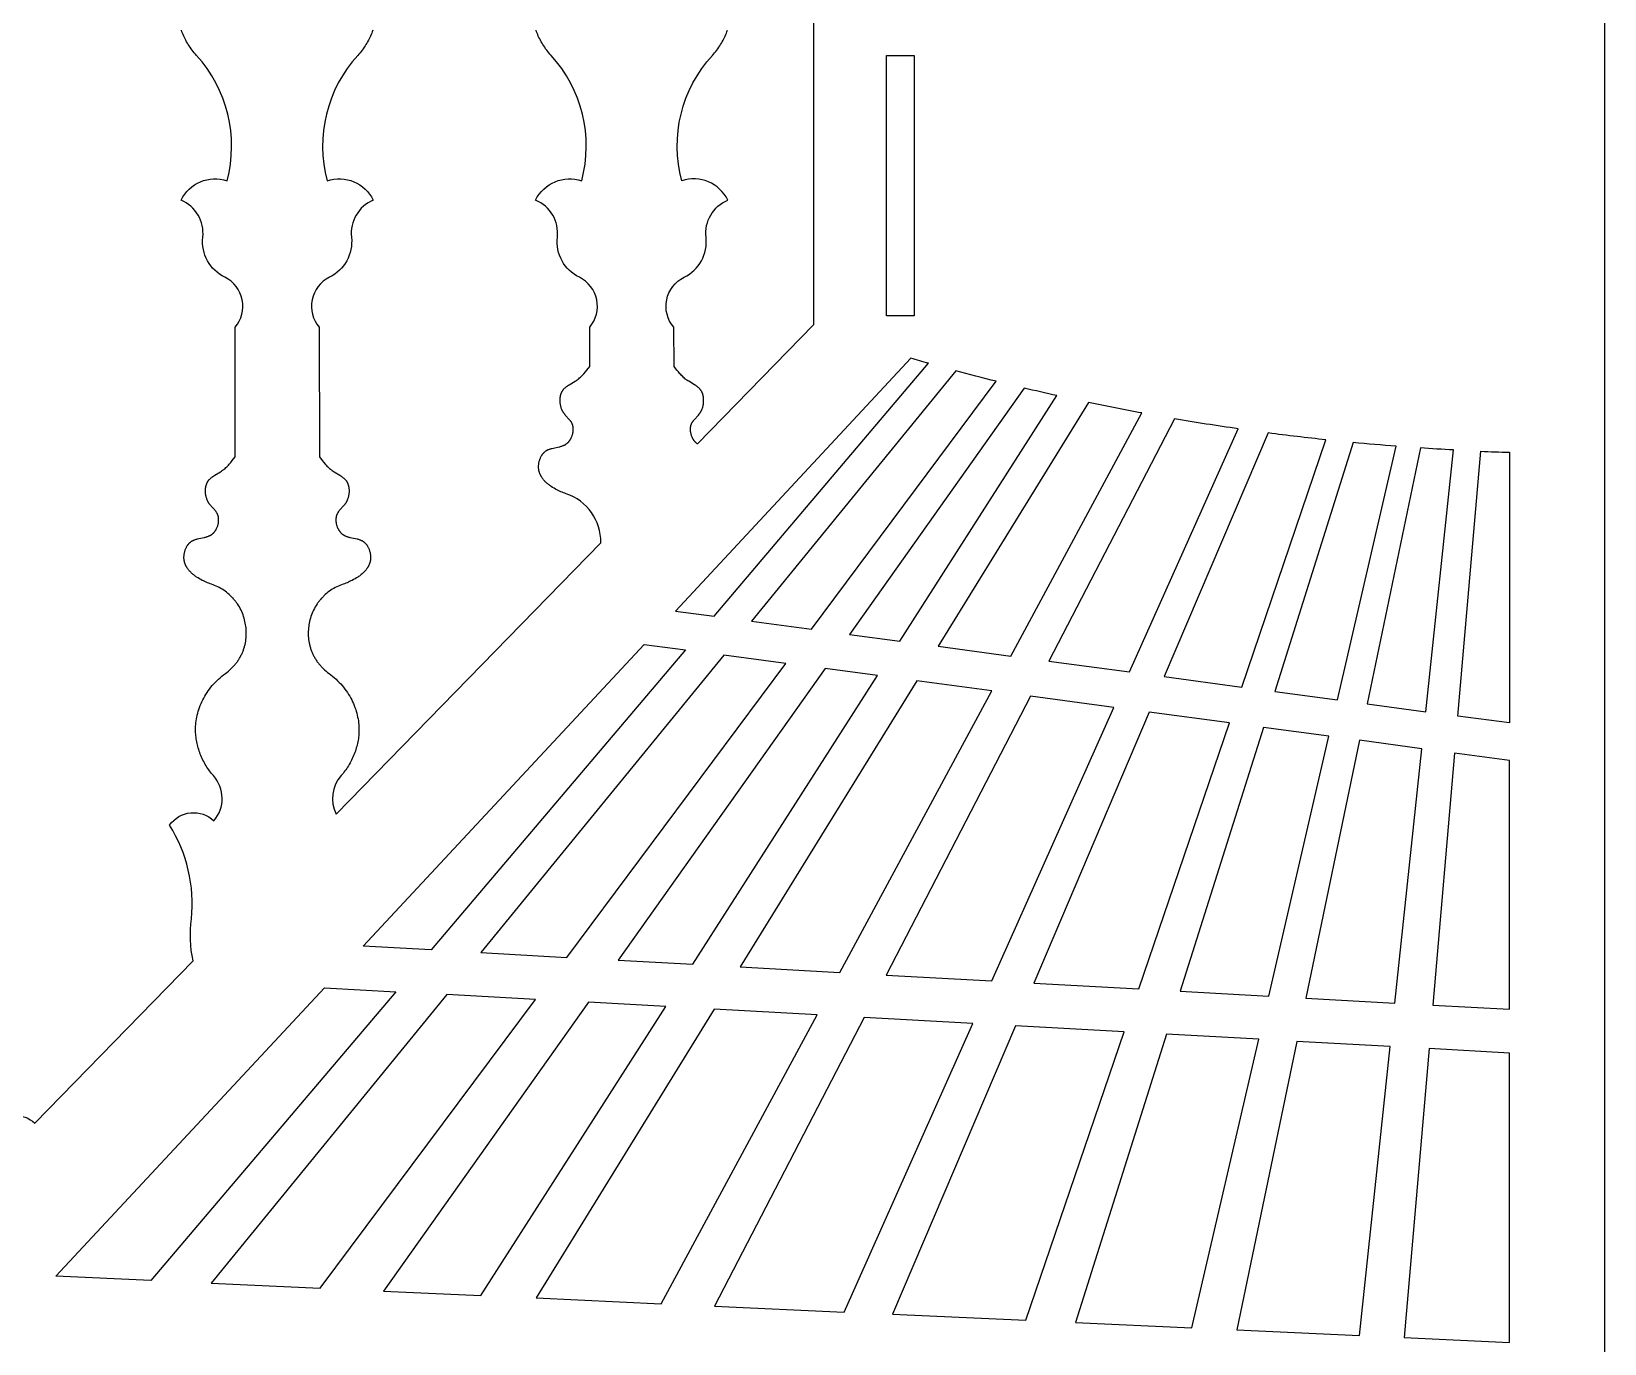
# Model space of a CAD drawing. Extents: x 101 to 2101, y 75 to 2087.
# Drawn here: x 698.5 to 1093.3, y 762 to 1091.2 of the extents above; entities that cross this region are included whole.
import ezdxf

# ---------------------------------------------------------------- set-up
doc = ezdxf.new("R2010")
doc.units = 0
doc.layers.add('LAYER_01', color=7, linetype='CONTINUOUS')

msp = doc.modelspace()

# ---------------------------------------------------------------- linework, layer by layer
at = {"layer": 'LAYER_01'}
for points in [[(101.01, 1666.56, -0.19494), (1093.27, 2087.06), (1093.27, 75.37), (101.01, 75.37)], [(923.65, 1007.93, -0.001907), (919.21, 1009.19), (860.12, 945.78), (869.84, 944.47)], [(940.63, 1003.42, -0.004336), (930.47, 1006.05), (879.19, 943.22), (894.24, 941.2)], [(955.85, 999.81, -0.003485), (947.63, 1001.71), (903.79, 939.92), (916.42, 938.22)], [(977.16, 995.47, -0.005632), (963.79, 998.1), (926.05, 936.93), (944.26, 934.48)], [(1001.31, 991.49, -0.00668), (985.34, 994.01), (953.83, 933.2), (974.09, 930.48)], [(1023.36, 988.73, -0.006034), (1008.87, 990.45), (982.8, 929.31), (1002.23, 926.7)], [(1040.99, 987.11, -0.004462), (1030.23, 988.04), (1010.51, 925.59), (1026.25, 923.48)], [(1055.37, 986.18, -0.003441), (1047.06, 986.68), (1033.7, 922.48), (1048.39, 920.51)], [(1062.19, 985.85, 0.002981), (1069.4, 985.6), (1069.4, 917.69), (1056.46, 919.42)]]:
    msp.add_lwpolyline(points, format="xyb", close=True, dxfattribs=at)
for points in [[(894.77, 1212.08), (894.77, 1017.57), (865.64, 987.71), (865.58, 987.75), (865.52, 987.8), (865.46, 987.85), (865.39, 987.9), (865.33, 987.95), (865.28, 988.01), (865.22, 988.06), (865.16, 988.12), (865.1, 988.18), (865.05, 988.24), (865, 988.31), (864.94, 988.37), (864.89, 988.44), (864.84, 988.5), (864.79, 988.57), (864.74, 988.64), (864.7, 988.71), (864.65, 988.79), (864.61, 988.86), (864.56, 988.93), (864.52, 989.01), (864.48, 989.08), (864.44, 989.16), (864.4, 989.24), (864.33, 989.4), (864.27, 989.56), (864.2, 989.72), (864.15, 989.89), (864.1, 990.05), (864.05, 990.22), (864.01, 990.39), (863.98, 990.56), (863.97, 990.65), (863.95, 990.73), (863.94, 990.82), (863.93, 990.9), (863.92, 990.99), (863.92, 991.07), (863.91, 991.16), (863.91, 991.24), (863.91, 991.32), (863.91, 991.41), (863.91, 991.49), (863.91, 991.58), (863.92, 991.66), (863.92, 991.74), (863.93, 991.82), (863.94, 991.9), (863.95, 991.98), (863.97, 992.06), (863.98, 992.14), (864, 992.22), (864.02, 992.3), (864.04, 992.37), (864.06, 992.45), (864.08, 992.52), (864.11, 992.6), (864.14, 992.67), (864.16, 992.72), (864.18, 992.77), (864.2, 992.82), (864.23, 992.87), (864.28, 992.96), (864.33, 993.06), (864.38, 993.15), (864.44, 993.24), (864.5, 993.33), (864.57, 993.42), (864.63, 993.51), (864.7, 993.6), (864.84, 993.77), (864.99, 993.94), (865.76, 994.78), (865.91, 994.95), (866.06, 995.13), (866.13, 995.22), (866.2, 995.32), (866.26, 995.41), (866.33, 995.51), (866.38, 995.59), (866.43, 995.67), (866.48, 995.75), (866.52, 995.83), (866.57, 995.92), (866.61, 996), (866.65, 996.08), (866.69, 996.17), (866.73, 996.26), (866.77, 996.35), (866.84, 996.52), (866.91, 996.71), (866.97, 996.89), (867.02, 997.08), (867.07, 997.26), (867.11, 997.45), (867.14, 997.65), (867.17, 997.84), (867.19, 998.03), (867.21, 998.22), (867.22, 998.42), (867.22, 998.61), (867.22, 998.8), (867.21, 998.99), (867.2, 999.18), (867.19, 999.27), (867.17, 999.36), (867.16, 999.46), (867.15, 999.55), (867.13, 999.64), (867.11, 999.73), (867.09, 999.82), (867.07, 999.91), (867.05, 1000), (867.02, 1000.09), (866.99, 1000.17), (866.97, 1000.26), (866.94, 1000.34), (866.9, 1000.43), (866.87, 1000.51), (866.84, 1000.59), (866.8, 1000.67), (866.76, 1000.75), (866.72, 1000.83), (866.68, 1000.9), (866.63, 1000.98), (866.59, 1001.05), (866.54, 1001.12), (866.49, 1001.2), (866.45, 1001.25), (866.42, 1001.3), (866.37, 1001.35), (866.33, 1001.4), (866.29, 1001.45), (866.25, 1001.5), (866.16, 1001.59), (866.07, 1001.69), (865.97, 1001.78), (865.88, 1001.86), (865.78, 1001.95), (865.67, 1002.03), (865.57, 1002.11), (865.46, 1002.19), (865.35, 1002.27), (865.12, 1002.42), (864.89, 1002.56), (863.46, 1003.41), (863.23, 1003.56), (863, 1003.71), (862.88, 1003.8), (862.76, 1003.89), (862.64, 1003.98), (862.53, 1004.07), (862.3, 1004.27), (862.08, 1004.46), (861.87, 1004.67), (861.66, 1004.88), (861.45, 1005.09), (861.26, 1005.31), (860.87, 1005.76), (860.5, 1006.22), (859.78, 1007.15), (859.71, 1016.98, -0.48988), (862.3, 1029.5, 0.316411), (867.82, 1039.55, -0.331868), (873.28, 1048.88, 0.374852), (861.71, 1053.74, -0.254896), (869.4, 1085.2), (869.69, 1085.53), (869.97, 1085.86), (870.24, 1086.19), (870.51, 1086.53), (870.76, 1086.87), (871, 1087.21), (871.24, 1087.56), (871.46, 1087.91), (871.68, 1088.26), (871.88, 1088.61), (872.08, 1088.97), (872.26, 1089.33), (872.44, 1089.69), (872.61, 1090.04), (872.76, 1090.4), (872.91, 1090.77), (873.05, 1091.13), (873.17, 1091.49)], [(689.25, 817.19, -0.39397), (699.37, 817.29), (739.11, 858.02, -0.087825), (738.7, 868.52, 0.167101), (733.19, 892.05, -0.456941), (744.35, 893.14, 0.374262), (744.2, 904.48), (743.96, 904.75), (743.72, 905.04), (743.48, 905.34), (743.25, 905.65), (743.02, 905.96), (742.8, 906.28), (742.58, 906.61), (742.37, 906.95), (742.16, 907.3), (741.96, 907.65), (741.77, 908.01), (741.58, 908.37), (741.41, 908.74), (741.24, 909.11), (741.07, 909.49), (740.92, 909.87), (740.77, 910.25), (740.64, 910.64), (740.51, 911.02), (740.39, 911.41), (740.29, 911.8), (740.19, 912.19), (740.1, 912.57), (740.02, 912.96), (739.95, 913.34), (739.89, 913.72), (739.84, 914.1), (739.8, 914.47), (739.76, 914.84), (739.74, 915.2), (739.73, 915.56), (739.72, 915.92), (739.73, 916.37), (739.75, 916.83), (739.78, 917.3), (739.83, 917.76), (739.89, 918.23), (739.96, 918.71), (740.05, 919.18), (740.16, 919.66), (740.27, 920.14), (740.41, 920.62), (740.56, 921.1), (740.72, 921.57), (740.9, 922.05), (741.1, 922.53), (741.31, 923), (741.54, 923.47), (741.79, 923.94), (742.05, 924.4), (742.32, 924.86), (742.62, 925.31), (742.92, 925.75), (743.25, 926.19), (743.58, 926.63), (743.93, 927.05), (744.3, 927.47), (744.68, 927.87), (745.07, 928.27), (745.48, 928.66), (745.9, 929.03), (746.33, 929.4), (746.77, 929.75), (747.22, 930.1), (747.61, 930.39), (747.98, 930.69), (748.34, 931), (748.68, 931.32), (749.01, 931.65), (749.17, 931.82), (749.33, 931.99), (749.48, 932.16), (749.63, 932.33), (749.77, 932.51), (749.91, 932.68), (750.05, 932.86), (750.18, 933.05), (750.31, 933.23), (750.44, 933.41), (750.56, 933.6), (750.68, 933.79), (750.79, 933.98), (750.9, 934.17), (751.01, 934.36), (751.11, 934.55), (751.21, 934.75), (751.3, 934.94), (751.39, 935.14), (751.48, 935.34), (751.57, 935.54), (751.64, 935.74), (751.72, 935.94), (751.79, 936.14), (751.86, 936.34), (751.92, 936.55), (751.98, 936.75), (752.04, 936.96), (752.09, 937.16), (752.14, 937.37), (752.23, 937.78), (752.3, 938.2), (752.36, 938.61), (752.41, 939.03), (752.44, 939.45), (752.45, 939.87), (752.46, 940.28), (752.45, 940.7), (752.42, 941.12), (752.39, 941.53), (752.34, 941.94), (752.28, 942.35), (752.21, 942.76), (752.13, 943.18), (752.03, 943.59), (751.92, 944), (751.79, 944.41), (751.64, 944.82), (751.49, 945.22), (751.31, 945.62), (751.13, 946.02), (750.92, 946.41), (750.71, 946.8), (750.48, 947.18), (750.23, 947.55), (750.11, 947.74), (749.98, 947.92), (749.84, 948.1), (749.71, 948.27), (749.57, 948.45), (749.43, 948.62), (749.28, 948.79), (749.13, 948.96), (748.98, 949.12), (748.83, 949.28), (748.67, 949.44), (748.51, 949.6), (748.18, 949.9), (747.85, 950.19), (747.5, 950.47), (747.15, 950.73), (746.79, 950.98), (746.42, 951.22), (746.05, 951.44), (745.67, 951.65), (745.29, 951.85), (744.9, 952.03), (744.51, 952.19), (744.12, 952.35), (743.73, 952.48), (743.39, 952.6), (743.06, 952.73), (742.72, 952.86), (742.39, 953), (742.06, 953.15), (741.73, 953.31), (741.41, 953.47), (741.08, 953.65), (740.71, 953.86), (740.35, 954.08), (739.99, 954.31), (739.81, 954.43), (739.63, 954.56), (739.46, 954.69), (739.3, 954.82), (739.13, 954.95), (738.97, 955.08), (738.81, 955.22), (738.66, 955.37), (738.51, 955.51), (738.36, 955.66), (738.22, 955.81), (738.09, 955.96), (737.96, 956.12), (737.83, 956.28), (737.72, 956.45), (737.6, 956.61), (737.55, 956.7), (737.5, 956.79), (737.45, 956.87), (737.4, 956.96), (737.35, 957.05), (737.31, 957.14), (737.26, 957.23), (737.22, 957.32), (737.18, 957.41), (737.14, 957.5), (737.11, 957.59), (737.07, 957.69), (737.04, 957.78), (737.01, 957.88), (736.98, 957.98), (736.96, 958.07), (736.93, 958.17), (736.91, 958.27), (736.89, 958.37), (736.88, 958.47), (736.86, 958.55), (736.85, 958.63), (736.84, 958.8), (736.82, 958.96), (736.82, 959.13), (736.82, 959.3), (736.82, 959.46), (736.83, 959.63), (736.85, 959.8), (736.87, 959.97), (736.89, 960.14), (736.92, 960.31), (736.96, 960.47), (737, 960.64), (737.04, 960.8), (737.09, 960.97), (737.15, 961.13), (737.21, 961.29), (737.27, 961.44), (737.34, 961.6), (737.41, 961.75), (737.49, 961.89), (737.57, 962.04), (737.62, 962.11), (737.66, 962.18), (737.71, 962.24), (737.75, 962.31), (737.8, 962.38), (737.85, 962.44), (737.9, 962.51), (737.95, 962.57), (738, 962.63), (738.05, 962.69), (738.1, 962.75), (738.16, 962.81), (738.21, 962.86), (738.27, 962.92), (738.33, 962.97), (738.39, 963.02), (738.45, 963.07), (738.51, 963.12), (738.57, 963.17), (738.63, 963.21), (738.7, 963.26), (738.77, 963.31), (738.85, 963.35), (738.92, 963.39), (739, 963.43), (739.07, 963.47), (739.15, 963.51), (739.23, 963.54), (739.3, 963.58), (739.38, 963.61), (739.55, 963.67), (739.71, 963.73), (739.88, 963.78), (740.05, 963.83), (740.22, 963.87), (740.57, 963.96), (741.98, 964.25), (742.16, 964.3), (742.33, 964.34), (742.5, 964.39), (742.67, 964.44), (742.84, 964.5), (743, 964.56), (743.08, 964.6), (743.16, 964.63), (743.24, 964.67), (743.32, 964.71), (743.4, 964.75), (743.47, 964.79), (743.55, 964.83), (743.62, 964.88), (743.7, 964.92), (743.77, 964.97), (743.84, 965.03), (743.91, 965.08), (743.97, 965.13), (744.03, 965.18), (744.09, 965.24), (744.15, 965.29), (744.21, 965.35), (744.27, 965.41), (744.32, 965.47), (744.38, 965.53), (744.43, 965.59), (744.48, 965.66), (744.54, 965.72), (744.59, 965.79), (744.64, 965.86), (744.68, 965.93), (744.73, 966), (744.78, 966.07), (744.82, 966.14), (744.86, 966.22), (744.91, 966.29), (744.95, 966.37), (744.99, 966.44), (745.02, 966.52), (745.1, 966.68), (745.16, 966.84), (745.22, 967), (745.28, 967.17), (745.33, 967.34), (745.38, 967.5), (745.42, 967.67), (745.45, 967.84), (745.46, 967.93), (745.48, 968.01), (745.49, 968.1), (745.5, 968.18), (745.5, 968.27), (745.51, 968.35), (745.52, 968.44), (745.52, 968.52), (745.52, 968.61), (745.52, 968.69), (745.52, 968.78), (745.52, 968.86), (745.51, 968.94), (745.51, 969.02), (745.5, 969.1), (745.49, 969.19), (745.48, 969.27), (745.46, 969.35), (745.45, 969.42), (745.43, 969.5), (745.41, 969.58), (745.39, 969.66), (745.37, 969.73), (745.34, 969.81), (745.32, 969.88), (745.29, 969.95), (745.27, 970), (745.25, 970.05), (745.23, 970.1), (745.2, 970.15), (745.15, 970.25), (745.1, 970.34), (745.05, 970.44), (744.99, 970.53), (744.93, 970.62), (744.86, 970.71), (744.8, 970.79), (744.73, 970.88), (744.59, 971.05), (744.44, 971.22), (743.67, 972.06), (743.52, 972.24), (743.37, 972.42), (743.3, 972.51), (743.23, 972.6), (743.16, 972.7), (743.1, 972.79), (743.05, 972.87), (743, 972.95), (742.95, 973.03), (742.9, 973.12), (742.86, 973.2), (742.82, 973.28), (742.77, 973.37), (742.73, 973.45), (742.7, 973.54), (742.66, 973.63), (742.59, 973.81), (742.52, 973.99), (742.46, 974.17), (742.41, 974.36), (742.36, 974.55), (742.32, 974.74), (742.29, 974.93), (742.26, 975.12), (742.24, 975.31), (742.22, 975.51), (742.21, 975.7), (742.21, 975.89), (742.21, 976.08), (742.22, 976.27), (742.23, 976.46), (742.24, 976.55), (742.25, 976.65), (742.27, 976.74), (742.28, 976.83), (742.3, 976.92), (742.32, 977.01), (742.34, 977.1), (742.36, 977.19), (742.38, 977.28), (742.41, 977.37), (742.43, 977.46), (742.46, 977.54), (742.49, 977.63), (742.52, 977.71), (742.56, 977.79), (742.59, 977.87), (742.63, 977.95), (742.67, 978.03), (742.71, 978.11), (742.75, 978.19), (742.79, 978.26), (742.84, 978.34), (742.89, 978.41), (742.94, 978.48), (742.97, 978.53), (743.01, 978.58), (743.05, 978.63), (743.09, 978.68), (743.14, 978.73), (743.18, 978.78), (743.27, 978.88), (743.36, 978.97), (743.45, 979.06), (743.55, 979.15), (743.65, 979.23), (743.76, 979.32), (743.86, 979.4), (743.97, 979.47), (744.08, 979.55), (744.3, 979.7), (744.54, 979.85), (745.97, 980.69), (746.2, 980.84), (746.43, 981), (746.55, 981.08), (746.67, 981.17), (746.79, 981.26), (746.9, 981.36), (747.13, 981.55), (747.35, 981.75), (747.56, 981.95), (747.77, 982.16), (747.97, 982.38), (748.17, 982.59), (748.56, 983.04), (748.93, 983.5), (749.65, 984.44), (749.65, 1016.98, 0.48988), (747.06, 1029.5, -0.316411), (741.54, 1039.55, 0.331868), (736.08, 1048.88, -0.374852), (747.65, 1053.74, 0.254896), (739.96, 1085.2), (739.67, 1085.53), (739.39, 1085.86), (739.12, 1086.19), (738.85, 1086.53), (738.6, 1086.87), (738.36, 1087.21), (738.12, 1087.56), (737.9, 1087.91), (737.68, 1088.26), (737.48, 1088.61), (737.28, 1088.97), (737.1, 1089.33), (736.92, 1089.69), (736.75, 1090.04), (736.6, 1090.4), (736.45, 1090.77), (736.31, 1091.13), (736.19, 1091.49)], [(784.2, 1091.49), (784.07, 1091.13), (783.93, 1090.77), (783.79, 1090.4), (783.63, 1090.04), (783.47, 1089.69), (783.29, 1089.33), (783.1, 1088.97), (782.91, 1088.61), (782.7, 1088.26), (782.49, 1087.91), (782.26, 1087.56), (782.03, 1087.21), (781.79, 1086.87), (781.53, 1086.53), (781.27, 1086.19), (781, 1085.86), (780.71, 1085.53), (780.42, 1085.2, 0.254896), (772.74, 1053.74, -0.374852), (784.31, 1048.88, 0.331868), (778.84, 1039.55, -0.316411), (773.33, 1029.5, 0.48988), (770.74, 1016.98), (770.81, 984.44), (771.53, 983.5), (771.9, 983.04), (772.28, 982.59), (772.48, 982.38), (772.68, 982.16), (772.89, 981.95), (773.11, 981.75), (773.32, 981.55), (773.55, 981.36), (773.67, 981.26), (773.79, 981.17), (773.9, 981.08), (774.03, 981), (774.25, 980.84), (774.49, 980.69), (775.92, 979.85), (776.15, 979.7), (776.38, 979.55), (776.49, 979.47), (776.59, 979.4), (776.7, 979.32), (776.8, 979.23), (776.9, 979.15), (777, 979.06), (777.09, 978.97), (777.19, 978.88), (777.28, 978.78), (777.32, 978.73), (777.36, 978.68), (777.4, 978.63), (777.44, 978.58), (777.48, 978.53), (777.52, 978.48), (777.57, 978.41), (777.61, 978.34), (777.66, 978.26), (777.7, 978.19), (777.75, 978.11), (777.79, 978.03), (777.82, 977.95), (777.86, 977.87), (777.9, 977.79), (777.93, 977.71), (777.96, 977.63), (777.99, 977.54), (778.02, 977.46), (778.05, 977.37), (778.07, 977.28), (778.1, 977.19), (778.12, 977.1), (778.14, 977.01), (778.16, 976.92), (778.17, 976.83), (778.19, 976.74), (778.2, 976.65), (778.21, 976.55), (778.22, 976.46), (778.24, 976.27), (778.25, 976.08), (778.25, 975.89), (778.25, 975.7), (778.24, 975.51), (778.22, 975.31), (778.2, 975.12), (778.17, 974.93), (778.13, 974.74), (778.09, 974.55), (778.04, 974.36), (777.99, 974.17), (777.93, 973.99), (777.87, 973.81), (777.8, 973.63), (777.76, 973.54), (777.72, 973.45), (777.68, 973.37), (777.64, 973.28), (777.59, 973.2), (777.55, 973.12), (777.5, 973.03), (777.46, 972.95), (777.41, 972.87), (777.36, 972.79), (777.29, 972.7), (777.22, 972.6), (777.15, 972.51), (777.08, 972.42), (776.94, 972.24), (776.78, 972.06), (776.01, 971.22), (775.87, 971.05), (775.73, 970.88), (775.66, 970.79), (775.59, 970.71), (775.53, 970.62), (775.47, 970.53), (775.41, 970.44), (775.35, 970.34), (775.3, 970.25), (775.25, 970.15), (775.23, 970.1), (775.21, 970.05), (775.18, 970), (775.16, 969.95), (775.14, 969.88), (775.11, 969.81), (775.09, 969.73), (775.06, 969.66), (775.04, 969.58), (775.02, 969.5), (775.01, 969.42), (774.99, 969.35), (774.98, 969.27), (774.97, 969.19), (774.96, 969.1), (774.95, 969.02), (774.94, 968.94), (774.94, 968.86), (774.93, 968.78), (774.93, 968.69), (774.93, 968.61), (774.94, 968.52), (774.94, 968.44), (774.94, 968.35), (774.95, 968.27), (774.96, 968.18), (774.97, 968.1), (774.98, 968.01), (774.99, 967.93), (775.01, 967.84), (775.04, 967.67), (775.08, 967.5), (775.12, 967.34), (775.17, 967.17), (775.23, 967), (775.29, 966.84), (775.36, 966.68), (775.43, 966.52), (775.47, 966.44), (775.51, 966.37), (775.55, 966.29), (775.59, 966.22), (775.63, 966.14), (775.68, 966.07), (775.72, 966), (775.77, 965.93), (775.82, 965.86), (775.87, 965.79), (775.92, 965.72), (775.97, 965.66), (776.02, 965.59), (776.08, 965.53), (776.13, 965.47), (776.19, 965.41), (776.24, 965.35), (776.3, 965.29), (776.36, 965.24), (776.42, 965.18), (776.48, 965.13), (776.54, 965.08), (776.61, 965.03), (776.69, 964.97), (776.76, 964.92), (776.83, 964.88), (776.9, 964.83), (776.98, 964.79), (777.06, 964.75), (777.13, 964.71), (777.21, 964.67), (777.29, 964.63), (777.37, 964.6), (777.45, 964.56), (777.62, 964.5), (777.78, 964.44), (777.95, 964.39), (778.12, 964.34), (778.3, 964.3), (778.47, 964.25), (779.89, 963.96), (780.24, 963.87), (780.41, 963.83), (780.58, 963.78), (780.74, 963.73), (780.91, 963.67), (781.07, 963.61), (781.15, 963.58), (781.23, 963.54), (781.31, 963.51), (781.38, 963.47), (781.46, 963.43), (781.53, 963.39), (781.61, 963.35), (781.68, 963.31), (781.75, 963.26), (781.82, 963.21), (781.89, 963.17), (781.95, 963.12), (782.01, 963.07), (782.07, 963.02), (782.13, 962.97), (782.18, 962.92), (782.24, 962.86), (782.3, 962.81), (782.35, 962.75), (782.4, 962.69), (782.46, 962.63), (782.51, 962.57), (782.56, 962.51), (782.61, 962.44), (782.66, 962.38), (782.7, 962.31), (782.75, 962.24), (782.79, 962.18), (782.84, 962.11), (782.88, 962.04), (782.96, 961.89), (783.04, 961.75), (783.12, 961.6), (783.18, 961.44), (783.25, 961.29), (783.31, 961.13), (783.36, 960.97), (783.41, 960.8), (783.46, 960.64), (783.5, 960.47), (783.53, 960.31), (783.56, 960.14), (783.59, 959.97), (783.61, 959.8), (783.62, 959.63), (783.63, 959.46), (783.64, 959.3), (783.64, 959.13), (783.63, 958.96), (783.62, 958.8), (783.6, 958.63), (783.59, 958.55), (783.58, 958.47), (783.56, 958.37), (783.54, 958.27), (783.52, 958.17), (783.5, 958.07), (783.47, 957.98), (783.44, 957.88), (783.41, 957.78), (783.38, 957.69), (783.35, 957.59), (783.31, 957.5), (783.27, 957.41), (783.23, 957.32), (783.19, 957.23), (783.15, 957.14), (783.1, 957.05), (783.06, 956.96), (783.01, 956.87), (782.96, 956.79), (782.91, 956.7), (782.85, 956.61), (782.74, 956.45), (782.62, 956.28), (782.5, 956.12), (782.37, 955.96), (782.23, 955.81), (782.09, 955.66), (781.95, 955.51), (781.8, 955.37), (781.64, 955.22), (781.49, 955.08), (781.32, 954.95), (781.16, 954.82), (780.99, 954.69), (780.82, 954.56), (780.65, 954.43), (780.47, 954.31), (780.11, 954.08), (779.74, 953.86), (779.37, 953.65), (779.05, 953.47), (778.72, 953.31), (778.39, 953.15), (778.06, 953), (777.73, 952.86), (777.4, 952.73), (777.06, 952.6), (776.73, 952.48), (776.34, 952.35), (775.94, 952.19), (775.56, 952.03), (775.17, 951.85), (774.79, 951.65), (774.41, 951.44), (774.04, 951.22), (773.67, 950.98), (773.31, 950.73), (772.95, 950.47), (772.61, 950.19), (772.27, 949.9), (771.95, 949.6), (771.79, 949.44), (771.63, 949.28), (771.48, 949.12), (771.32, 948.96), (771.18, 948.79), (771.03, 948.62), (770.89, 948.45), (770.75, 948.27), (770.61, 948.1), (770.48, 947.92), (770.35, 947.74), (770.22, 947.55), (769.98, 947.18), (769.75, 946.8), (769.53, 946.41), (769.33, 946.02), (769.14, 945.62), (768.97, 945.22), (768.81, 944.82), (768.67, 944.41), (768.54, 944), (768.43, 943.59), (768.33, 943.18), (768.24, 942.76), (768.17, 942.35), (768.11, 941.94), (768.06, 941.53), (768.03, 941.12), (768.01, 940.7), (768, 940.28), (768, 939.87), (768.02, 939.45), (768.05, 939.03), (768.09, 938.61), (768.15, 938.2), (768.22, 937.78), (768.31, 937.37), (768.36, 937.16), (768.41, 936.96), (768.47, 936.75), (768.53, 936.55), (768.59, 936.34), (768.66, 936.14), (768.73, 935.94), (768.81, 935.74), (768.89, 935.54), (768.97, 935.34), (769.06, 935.14), (769.15, 934.94), (769.25, 934.75), (769.34, 934.55), (769.45, 934.36), (769.55, 934.17), (769.66, 933.98), (769.78, 933.79), (769.9, 933.6), (770.02, 933.41), (770.14, 933.23), (770.27, 933.05), (770.41, 932.86), (770.54, 932.68), (770.68, 932.51), (770.83, 932.33), (770.98, 932.16), (771.13, 931.99), (771.28, 931.82), (771.44, 931.65), (771.77, 931.32), (772.12, 931), (772.47, 930.69), (772.85, 930.39), (773.23, 930.1), (773.68, 929.75), (774.12, 929.4), (774.56, 929.03), (774.97, 928.66), (775.38, 928.27), (775.77, 927.87), (776.15, 927.47), (776.52, 927.05), (776.87, 926.63), (777.21, 926.19), (777.53, 925.75), (777.84, 925.31), (778.13, 924.86), (778.41, 924.4), (778.67, 923.94), (778.91, 923.47), (779.14, 923), (779.35, 922.53), (779.55, 922.05), (779.73, 921.57), (779.9, 921.1), (780.05, 920.62), (780.18, 920.14), (780.3, 919.66), (780.4, 919.18), (780.49, 918.71), (780.57, 918.23), (780.63, 917.76), (780.67, 917.3), (780.71, 916.83), (780.72, 916.37), (780.73, 915.92), (780.73, 915.56), (780.71, 915.2), (780.69, 914.84), (780.66, 914.47), (780.62, 914.1), (780.57, 913.72), (780.51, 913.34), (780.44, 912.96), (780.36, 912.57), (780.27, 912.19), (780.17, 911.8), (780.06, 911.41), (779.94, 911.02), (779.82, 910.64), (779.68, 910.25), (779.54, 909.87), (779.38, 909.49), (779.22, 909.11), (779.05, 908.74), (778.87, 908.37), (778.68, 908.01), (778.49, 907.65), (778.29, 907.3), (778.09, 906.95), (777.87, 906.61), (777.65, 906.28), (777.43, 905.96), (777.2, 905.65), (776.97, 905.34), (776.73, 905.04), (776.49, 904.75), (776.25, 904.48, 0.309325), (775, 894.8), (841.43, 962.9, 0.32561), (832.7, 975.2), (832.36, 975.32), (832.03, 975.44), (831.7, 975.58), (831.37, 975.72), (831.04, 975.87), (830.71, 976.02), (830.38, 976.19), (830.06, 976.36), (829.69, 976.57), (829.32, 976.8), (828.96, 977.03), (828.78, 977.15), (828.61, 977.27), (828.44, 977.4), (828.27, 977.53), (828.1, 977.66), (827.94, 977.8), (827.78, 977.94), (827.63, 978.08), (827.48, 978.23), (827.34, 978.38), (827.2, 978.53), (827.06, 978.68), (826.93, 978.84), (826.81, 979), (826.69, 979.16), (826.58, 979.33), (826.52, 979.42), (826.47, 979.5), (826.42, 979.59), (826.37, 979.68), (826.33, 979.76), (826.28, 979.85), (826.24, 979.94), (826.19, 980.03), (826.16, 980.13), (826.12, 980.22), (826.08, 980.31), (826.05, 980.41), (826.02, 980.5), (825.99, 980.6), (825.96, 980.69), (825.93, 980.79), (825.91, 980.89), (825.89, 980.99), (825.87, 981.09), (825.85, 981.19), (825.84, 981.27), (825.83, 981.35), (825.81, 981.51), (825.8, 981.68), (825.79, 981.85), (825.79, 982.01), (825.8, 982.18), (825.81, 982.35), (825.82, 982.52), (825.84, 982.69), (825.87, 982.86), (825.9, 983.02), (825.93, 983.19), (825.97, 983.36), (826.02, 983.52), (826.07, 983.68), (826.12, 983.84), (826.18, 984), (826.24, 984.16), (826.31, 984.31), (826.39, 984.46), (826.46, 984.61), (826.55, 984.75), (826.59, 984.82), (826.63, 984.89), (826.68, 984.96), (826.73, 985.03), (826.77, 985.09), (826.82, 985.16), (826.87, 985.22), (826.92, 985.29), (826.97, 985.35), (827.02, 985.41), (827.08, 985.47), (827.13, 985.52), (827.19, 985.58), (827.24, 985.63), (827.3, 985.69), (827.36, 985.74), (827.42, 985.79), (827.48, 985.84), (827.54, 985.88), (827.61, 985.93), (827.68, 985.98), (827.75, 986.02), (827.82, 986.07), (827.89, 986.11), (827.97, 986.15), (828.05, 986.19), (828.12, 986.23), (828.2, 986.26), (828.28, 986.3), (828.36, 986.33), (828.52, 986.39), (828.68, 986.45), (828.85, 986.5), (829.02, 986.55), (829.19, 986.59), (829.54, 986.67), (830.96, 986.97), (831.13, 987.01), (831.31, 987.06), (831.48, 987.11), (831.65, 987.16), (831.81, 987.22), (831.98, 987.28), (832.06, 987.31), (832.14, 987.35), (832.22, 987.39), (832.29, 987.42), (832.37, 987.46), (832.45, 987.51), (832.52, 987.55), (832.6, 987.59), (832.67, 987.64), (832.74, 987.69), (832.81, 987.74), (832.88, 987.8), (832.95, 987.85), (833.01, 987.9), (833.07, 987.95), (833.13, 988.01), (833.18, 988.06), (833.24, 988.12), (833.3, 988.18), (833.35, 988.24), (833.41, 988.31), (833.46, 988.37), (833.51, 988.44), (833.56, 988.5), (833.61, 988.57), (833.66, 988.64), (833.7, 988.71), (833.75, 988.79), (833.79, 988.86), (833.84, 988.93), (833.88, 989.01), (833.92, 989.08), (833.96, 989.16), (834, 989.24), (834.07, 989.4), (834.14, 989.56), (834.2, 989.72), (834.25, 989.89), (834.31, 990.05), (834.35, 990.22), (834.39, 990.39), (834.42, 990.56), (834.44, 990.65), (834.45, 990.73), (834.46, 990.82), (834.47, 990.9), (834.48, 990.99), (834.48, 991.07), (834.49, 991.16), (834.49, 991.24), (834.49, 991.32), (834.5, 991.41), (834.49, 991.49), (834.49, 991.58), (834.49, 991.66), (834.48, 991.74), (834.47, 991.82), (834.46, 991.9), (834.45, 991.98), (834.44, 992.06), (834.42, 992.14), (834.4, 992.22), (834.39, 992.3), (834.36, 992.37), (834.34, 992.45), (834.32, 992.52), (834.29, 992.6), (834.26, 992.67), (834.24, 992.72), (834.22, 992.77), (834.2, 992.82), (834.18, 992.87), (834.13, 992.96), (834.07, 993.06), (834.02, 993.15), (833.96, 993.24), (833.9, 993.33), (833.84, 993.42), (833.77, 993.51), (833.7, 993.6), (833.56, 993.77), (833.42, 993.94), (832.64, 994.78), (832.49, 994.95), (832.35, 995.13), (832.28, 995.22), (832.21, 995.32), (832.14, 995.41), (832.07, 995.51), (832.02, 995.59), (831.97, 995.67), (831.93, 995.75), (831.88, 995.83), (831.83, 995.92), (831.79, 996), (831.75, 996.08), (831.71, 996.17), (831.67, 996.26), (831.63, 996.35), (831.56, 996.52), (831.5, 996.71), (831.44, 996.89), (831.38, 997.08), (831.34, 997.26), (831.3, 997.45), (831.26, 997.65), (831.23, 997.84), (831.21, 998.03), (831.19, 998.22), (831.18, 998.42), (831.18, 998.61), (831.18, 998.8), (831.19, 998.99), (831.21, 999.18), (831.22, 999.27), (831.23, 999.36), (831.24, 999.46), (831.26, 999.55), (831.27, 999.64), (831.29, 999.73), (831.31, 999.82), (831.33, 999.91), (831.36, 1000), (831.38, 1000.09), (831.41, 1000.17), (831.44, 1000.26), (831.47, 1000.34), (831.5, 1000.43), (831.53, 1000.51), (831.57, 1000.59), (831.6, 1000.67), (831.64, 1000.75), (831.68, 1000.83), (831.72, 1000.9), (831.77, 1000.98), (831.81, 1001.05), (831.86, 1001.12), (831.91, 1001.2), (831.95, 1001.25), (831.99, 1001.3), (832.03, 1001.35), (832.07, 1001.4), (832.11, 1001.45), (832.15, 1001.5), (832.24, 1001.59), (832.33, 1001.69), (832.43, 1001.78), (832.53, 1001.86), (832.63, 1001.95), (832.73, 1002.03), (832.84, 1002.11), (832.94, 1002.19), (833.05, 1002.27), (833.28, 1002.42), (833.51, 1002.56), (834.94, 1003.41), (835.17, 1003.56), (835.4, 1003.71), (835.52, 1003.8), (835.64, 1003.89), (835.76, 1003.98), (835.88, 1004.07), (836.1, 1004.27), (836.32, 1004.46), (836.54, 1004.67), (836.74, 1004.88), (836.95, 1005.09), (837.15, 1005.31), (837.53, 1005.76), (837.9, 1006.22), (838.62, 1007.15), (838.62, 1016.98, 0.48988), (836.03, 1029.5, -0.316411), (830.52, 1039.55, 0.331868), (825.05, 1048.88, -0.374852), (836.62, 1053.74, 0.254896), (828.94, 1085.2), (828.65, 1085.53), (828.36, 1085.86), (828.09, 1086.19), (827.83, 1086.53), (827.57, 1086.87), (827.33, 1087.21), (827.1, 1087.56), (826.87, 1087.91), (826.66, 1088.26), (826.45, 1088.61), (826.26, 1088.97), (826.07, 1089.33), (825.89, 1089.69), (825.73, 1090.04), (825.57, 1090.4), (825.43, 1090.77), (825.29, 1091.13), (825.16, 1091.49)]]:
    msp.add_lwpolyline(points, format="xyb", dxfattribs=at)
for points in [[(913.07, 1019.8), (913.07, 1085.19), (920.07, 1085.19), (920.07, 1019.8)], [(798.84, 860.75), (781.77, 861.69), (852.33, 937.41), (862.68, 936.02)], [(811.31, 860.06), (832.86, 858.87), (887.86, 932.64), (872.27, 934.74)], [(845.78, 858.16), (864.5, 857.13), (910.87, 929.56), (897.69, 931.32)], [(876.41, 856.47), (901.42, 855.09), (939.52, 925.71), (920.69, 928.24)], [(913.02, 854.45), (939.52, 852.99), (970.13, 921.6), (949.27, 924.4)], [(950.03, 852.42), (976.41, 850.96), (999.16, 917.71), (979.01, 920.41)], [(986.76, 850.39), (1009.03, 849.16), (1024.13, 914.35), (1007.66, 916.56)], [(1018.33, 848.65), (1040.62, 847.42), (1047.4, 911.23), (1031.79, 913.33)], [(1050.2, 846.9), (1069.4, 845.84), (1069.4, 908.28), (1055.66, 910.12)], [(728.51, 777.81), (704.63, 778.89), (772.05, 851.25), (789.95, 850.26)], [(743.62, 777.12), (770.98, 775.87), (825.01, 848.33), (802.74, 849.56)], [(786.88, 775.15), (811.3, 774.04), (857.71, 846.53), (838.29, 847.6)], [(825.16, 773.41), (856.57, 771.97), (895.67, 844.44), (869.86, 845.86)], [(869.95, 771.37), (902.44, 769.89), (934.74, 842.28), (907.49, 843.79)], [(914.61, 769.33), (948.08, 767.81), (972.74, 840.19), (945.46, 841.69)], [(960.5, 767.24), (989.73, 765.91), (1006.51, 838.33), (983.36, 839.61)], [(1001.01, 765.4), (1031.75, 764), (1039.46, 836.51), (1016.08, 837.8)], [(1043.01, 763.49), (1069.4, 762.28), (1069.4, 834.86), (1049.26, 835.97)]]:
    msp.add_lwpolyline(points, close=True, dxfattribs=at)

doc.saveas('drawing.dxf')
